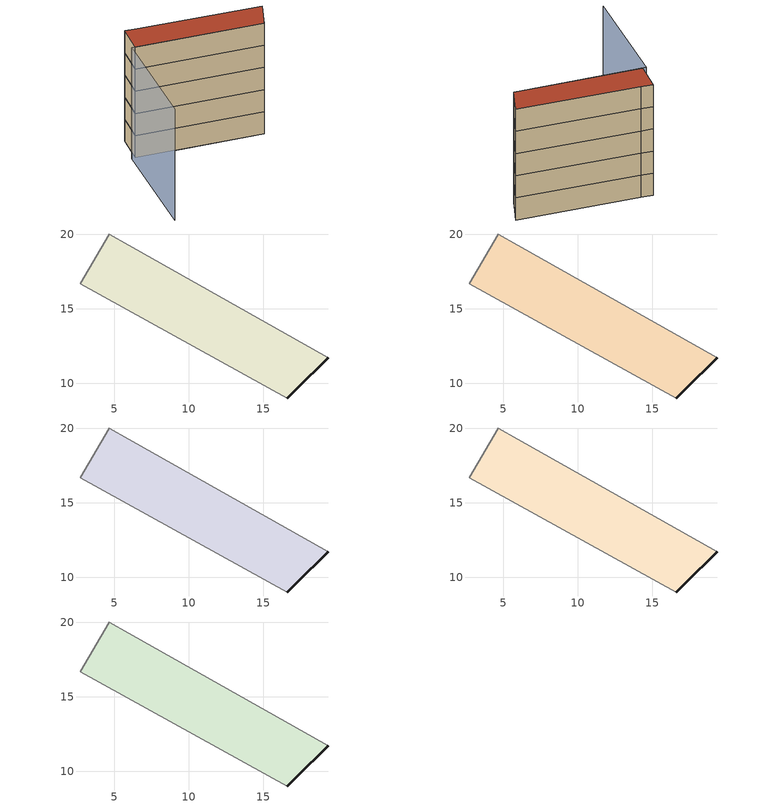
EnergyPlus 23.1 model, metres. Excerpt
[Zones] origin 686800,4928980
71ad860aca316061_F0_whole
 floor ground (EU_floor_Construction): 19.37,11.72 17.19,9.59 16.6,9.02 2.71,16.67 4.68,20.02 5.98,19.28 z0
 wall outside (EU_wall_Construction): 16.6,9.02 17.19,9.59 19.37,11.72 z0:3
 wall adiabatic (EU_wall_Construction): 19.37,11.72 5.98,19.28 4.68,20.02 2.71,16.67 16.6,9.02 z0:3
71ad860aca316061_F1_whole
 floor to 71ad860aca316061_F0_whole (EU_floor_Construction): 19.37,11.72 17.19,9.59 16.6,9.02 2.71,16.67 4.68,20.02 5.98,19.28 z3
 wall outside (EU_wall_Construction): 16.6,9.02 17.19,9.59 19.37,11.72 z3:6
 wall adiabatic (EU_wall_Construction): 19.37,11.72 5.98,19.28 4.68,20.02 2.71,16.67 16.6,9.02 z3:6
71ad860aca316061_F2_whole
 floor to 71ad860aca316061_F1_whole (EU_floor_Construction): 19.37,11.72 17.19,9.59 16.6,9.02 2.71,16.67 4.68,20.02 5.98,19.28 z6
 wall outside (EU_wall_Construction): 16.6,9.02 17.19,9.59 19.37,11.72 z6:9
 wall adiabatic (EU_wall_Construction): 19.37,11.72 5.98,19.28 4.68,20.02 2.71,16.67 16.6,9.02 z6:9
71ad860aca316061_F3_whole
 floor to 71ad860aca316061_F2_whole (EU_floor_Construction): 19.37,11.72 17.19,9.59 16.6,9.02 2.71,16.67 4.68,20.02 5.98,19.28 z9
 wall outside (EU_wall_Construction): 16.6,9.02 17.19,9.59 19.37,11.72 z9:12
 wall adiabatic (EU_wall_Construction): 19.37,11.72 5.98,19.28 4.68,20.02 2.71,16.67 16.6,9.02 z9:12
71ad860aca316061_F4_whole
 floor to 71ad860aca316061_F3_whole (EU_floor_Construction): 19.37,11.72 17.19,9.59 16.6,9.02 2.71,16.67 4.68,20.02 5.98,19.28 z12
 wall outside (EU_wall_Construction): 16.6,9.02 17.19,9.59 19.37,11.72 z12:15
 wall adiabatic (EU_wall_Construction): 19.37,11.72 5.98,19.28 4.68,20.02 2.71,16.67 16.6,9.02 z12:15
 roof outside (EU_roof_Construction): 17.19,9.59 19.37,11.72 5.98,19.28 4.68,20.02 2.71,16.67 16.6,9.02 z15
shading: -4.77,4 2.32,16.88 / 2.32,16.88 16.6,9.02 z0:15
[Building]
EU S2 Campaign: North Axis=0; Terrain=City; Solar Distribution=FullExterior
[Site:Location]
Bologna: Latitude=44.5; Longitude=11.25; Time Zone=1; Elevation=37
[SizingPeriod:WeatherFileDays]
AnnualSizingPeriod: Begin Month=1; Begin Day of Month=1; End Month=12; End Day of Month=31; Day of Week for Start Day=Monday; Use Weather File Daylight Saving Period=No; Use Weather File Rain and Snow Indicators=No
[MATERIAL]
EU_InternalMass_Material: Roughness=MediumRough; Thickness=0.1; Conductivity=1; Density=1800; Specific Heat=900; Thermal Absorptance=0.9; Solar Absorptance=0.7; Visible Absorptance=0.7
[MATERIAL:NOMASS] Roughness=MediumRough; Thermal Absorptance=0.9; Solar Absorptance=0.7; Visible Absorptance=0.7
Name | Thermal Resistance
EU_wall_NoMass | 0.905828
EU_roof_NoMass | 0.37593
EU_floor_NoMass | 0.67114
[CONSTRUCTION]
EU_wall_Construction: EU_wall_NoMass
EU_roof_Construction: EU_roof_NoMass
EU_floor_Construction: EU_floor_NoMass
EU_InternalMass_Construction: EU_InternalMass_Material
[ZONE] Type=1; Multiplier=1; Ceiling Height=autocalculate; Floor Area=autocalculate; Part of Total Floor Area=Yes
Name | Volume
71ad860aca316061_F0_whole | 186.372
71ad860aca316061_F1_whole; 71ad860aca316061_F2_whole; 71ad860aca316061_F3_whole; 71ad860aca316061_F4_whole | 186.371
[INTERNALMASS] Construction=EU_InternalMass_Construction; Surface Area=62.1236
Name | Zone or ZoneList
71ad860aca316061_F0_whole_EU_InternalMass | 71ad860aca316061_F0_whole
71ad860aca316061_F1_whole_EU_InternalMass | 71ad860aca316061_F1_whole
71ad860aca316061_F2_whole_EU_InternalMass | 71ad860aca316061_F2_whole
71ad860aca316061_F3_whole_EU_InternalMass | 71ad860aca316061_F3_whole
71ad860aca316061_F4_whole_EU_InternalMass | 71ad860aca316061_F4_whole
[OTHEREQUIPMENT] Fuel Type=Electricity; Design Level Calculation Method=Watts/Area; Power per Zone Floor Area=1; Fraction Latent=0; Fraction Radiant=0; Fraction Lost=0; Carbon Dioxide Generation Rate=0; EndUse Subcategory=EU_Step8_InternalGains
Name | Zone or ZoneList or Space or SpaceList | Schedule
EU_Step8_InternalGain_71ad860aca316061_F0_whole_f000 | 71ad860aca316061_F0_whole | EU_Step8_GainSchedule_71ad860aca316061_F0_whole_f000
EU_Step8_InternalGain_71ad860aca316061_F1_whole_f000 | 71ad860aca316061_F1_whole | EU_Step8_GainSchedule_71ad860aca316061_F1_whole_f000
EU_Step8_InternalGain_71ad860aca316061_F2_whole_f000 | 71ad860aca316061_F2_whole | EU_Step8_GainSchedule_71ad860aca316061_F2_whole_f000
EU_Step8_InternalGain_71ad860aca316061_F3_whole_f000 | 71ad860aca316061_F3_whole | EU_Step8_GainSchedule_71ad860aca316061_F3_whole_f000
EU_Step8_InternalGain_71ad860aca316061_F4_whole_f000 | 71ad860aca316061_F4_whole | EU_Step8_GainSchedule_71ad860aca316061_F4_whole_f000
[ZONEVENTILATION:DESIGNFLOWRATE] Schedule=EU_AlwaysOn; Design Flow Rate Calculation Method=AirChanges/Hour; Air Changes per Hour=0.73129; Ventilation Type=Natural; Fan Pressure Rise=0; Fan Total Efficiency=1; Constant Term Coefficient=1; Temperature Term Coefficient=0; Velocity Term Coefficient=0; Velocity Squared Term Coefficient=0; Minimum Indoor Temperature=-100; Maximum Indoor Temperature=100; Delta Temperature=-100; Minimum Outdoor Temperature=-100; Maximum Outdoor Temperature=100; Maximum Wind Speed=40
Name | Zone or ZoneList or Space or SpaceList
EU_ConstantAir_71ad860aca316061_F0_whole | 71ad860aca316061_F0_whole
EU_ConstantAir_71ad860aca316061_F1_whole | 71ad860aca316061_F1_whole
EU_ConstantAir_71ad860aca316061_F2_whole | 71ad860aca316061_F2_whole
EU_ConstantAir_71ad860aca316061_F3_whole | 71ad860aca316061_F3_whole
EU_ConstantAir_71ad860aca316061_F4_whole | 71ad860aca316061_F4_whole
[HVACTEMPLATE:THERMOSTAT] Constant Heating Setpoint=20; Constant Cooling Setpoint=50
EU_HeatOnly_71ad860aca316061_F0_whole; EU_HeatOnly_71ad860aca316061_F1_whole; EU_HeatOnly_71ad860aca316061_F2_whole; EU_HeatOnly_71ad860aca316061_F3_whole; EU_HeatOnly_71ad860aca316061_F4_whole
[HVACTEMPLATE:ZONE:IDEALLOADSAIRSYSTEM] System Availability Schedule=EU_AlwaysOn; Maximum Heating Supply Air Temperature=50; Minimum Cooling Supply Air Temperature=13; Maximum Heating Supply Air Humidity Ratio=0.0156; Minimum Cooling Supply Air Humidity Ratio=0.0077; Heating Limit=NoLimit; Cooling Limit=NoLimit; Heating Availability Schedule=EU_AlwaysOn; Cooling Availability Schedule=EU_CoolingOff; Dehumidification Control Type=ConstantSensibleHeatRatio; Cooling Sensible Heat Ratio=0.7; Dehumidification Setpoint=60; Humidification Control Type=None; Humidification Setpoint=30; Outdoor Air Method=None; Outdoor Air Flow Rate per Person=0.00944; Outdoor Air Flow Rate per Zone Floor Area=0; Outdoor Air Flow Rate per Zone=0; Demand Controlled Ventilation Type=None; Outdoor Air Economizer Type=NoEconomizer; Heat Recovery Type=None; Sensible Heat Recovery Effectiveness=0.7; Latent Heat Recovery Effectiveness=0.65
Name | Template Thermostat
71ad860aca316061_F0_whole | EU_HeatOnly_71ad860aca316061_F0_whole
71ad860aca316061_F1_whole | EU_HeatOnly_71ad860aca316061_F1_whole
71ad860aca316061_F2_whole | EU_HeatOnly_71ad860aca316061_F2_whole
71ad860aca316061_F3_whole | EU_HeatOnly_71ad860aca316061_F3_whole
71ad860aca316061_F4_whole | EU_HeatOnly_71ad860aca316061_F4_whole
[SIZING:ZONE] Zone Cooling Design Supply Air Temperature Input Method=SupplyAirTemperature; Zone Cooling Design Supply Air Temperature=13; Zone Heating Design Supply Air Temperature Input Method=SupplyAirTemperature; Zone Heating Design Supply Air Temperature=50; Zone Cooling Design Supply Air Humidity Ratio=0.008; Zone Heating Design Supply Air Humidity Ratio=0.008; Cooling Design Air Flow Method=DesignDay; Cooling Design Air Flow Rate=0; Cooling Minimum Air Flow per Zone Floor Area=0.000762; Cooling Minimum Air Flow=0; Cooling Minimum Air Flow Fraction=0.2; Heating Design Air Flow Method=DesignDay; Heating Design Air Flow Rate=0; Heating Maximum Air Flow per Zone Floor Area=0.002032; Heating Maximum Air Flow=0.141576; Heating Maximum Air Flow Fraction=0.3; Account for Dedicated Outdoor Air System=No; Dedicated Outdoor Air System Control Strategy=NeutralSupplyAir; Dedicated Outdoor Air Low Setpoint Temperature for Design=autosize; Dedicated Outdoor Air High Setpoint Temperature for Design=autosize; Zone Load Sizing Method=Sensible Load Only No Latent Load; Zone Latent Cooling Design Supply Air Humidity Ratio Input Method=HumidityRatioDifference; Zone Cooling Design Supply Air Humidity Ratio Difference=0.005; Zone Latent Heating Design Supply Air Humidity Ratio Input Method=HumidityRatioDifference; Zone Humidification Design Supply Air Humidity Ratio Difference=0.005
71ad860aca316061_F0_whole; 71ad860aca316061_F1_whole; 71ad860aca316061_F2_whole; 71ad860aca316061_F3_whole; 71ad860aca316061_F4_whole
[SCHEDULE:CONSTANT]
Name | Hourly Value
EU_AlwaysOn | 1
EU_CoolingOff | 0
[SCHEDULE:FILE] Column Number=1; Rows to Skip at Top=0; Number of Hours of Data=8760; Column Separator=Comma; Interpolate to Timestep=No; Minutes per Item=60; Adjust Schedule for Daylight Savings=Yes
Name | File
EU_Step8_GainSchedule_71ad860aca316061_F0_whole_f000 | ../../schedules/71ad860aca316061/71ad860aca316061_F0_whole_f000_gain.csv
EU_Step8_GainSchedule_71ad860aca316061_F1_whole_f000 | ../../schedules/71ad860aca316061/71ad860aca316061_F1_whole_f000_gain.csv
EU_Step8_GainSchedule_71ad860aca316061_F2_whole_f000 | ../../schedules/71ad860aca316061/71ad860aca316061_F2_whole_f000_gain.csv
EU_Step8_GainSchedule_71ad860aca316061_F3_whole_f000 | ../../schedules/71ad860aca316061/71ad860aca316061_F3_whole_f000_gain.csv
EU_Step8_GainSchedule_71ad860aca316061_F4_whole_f000 | ../../schedules/71ad860aca316061/71ad860aca316061_F4_whole_f000_gain.csv
